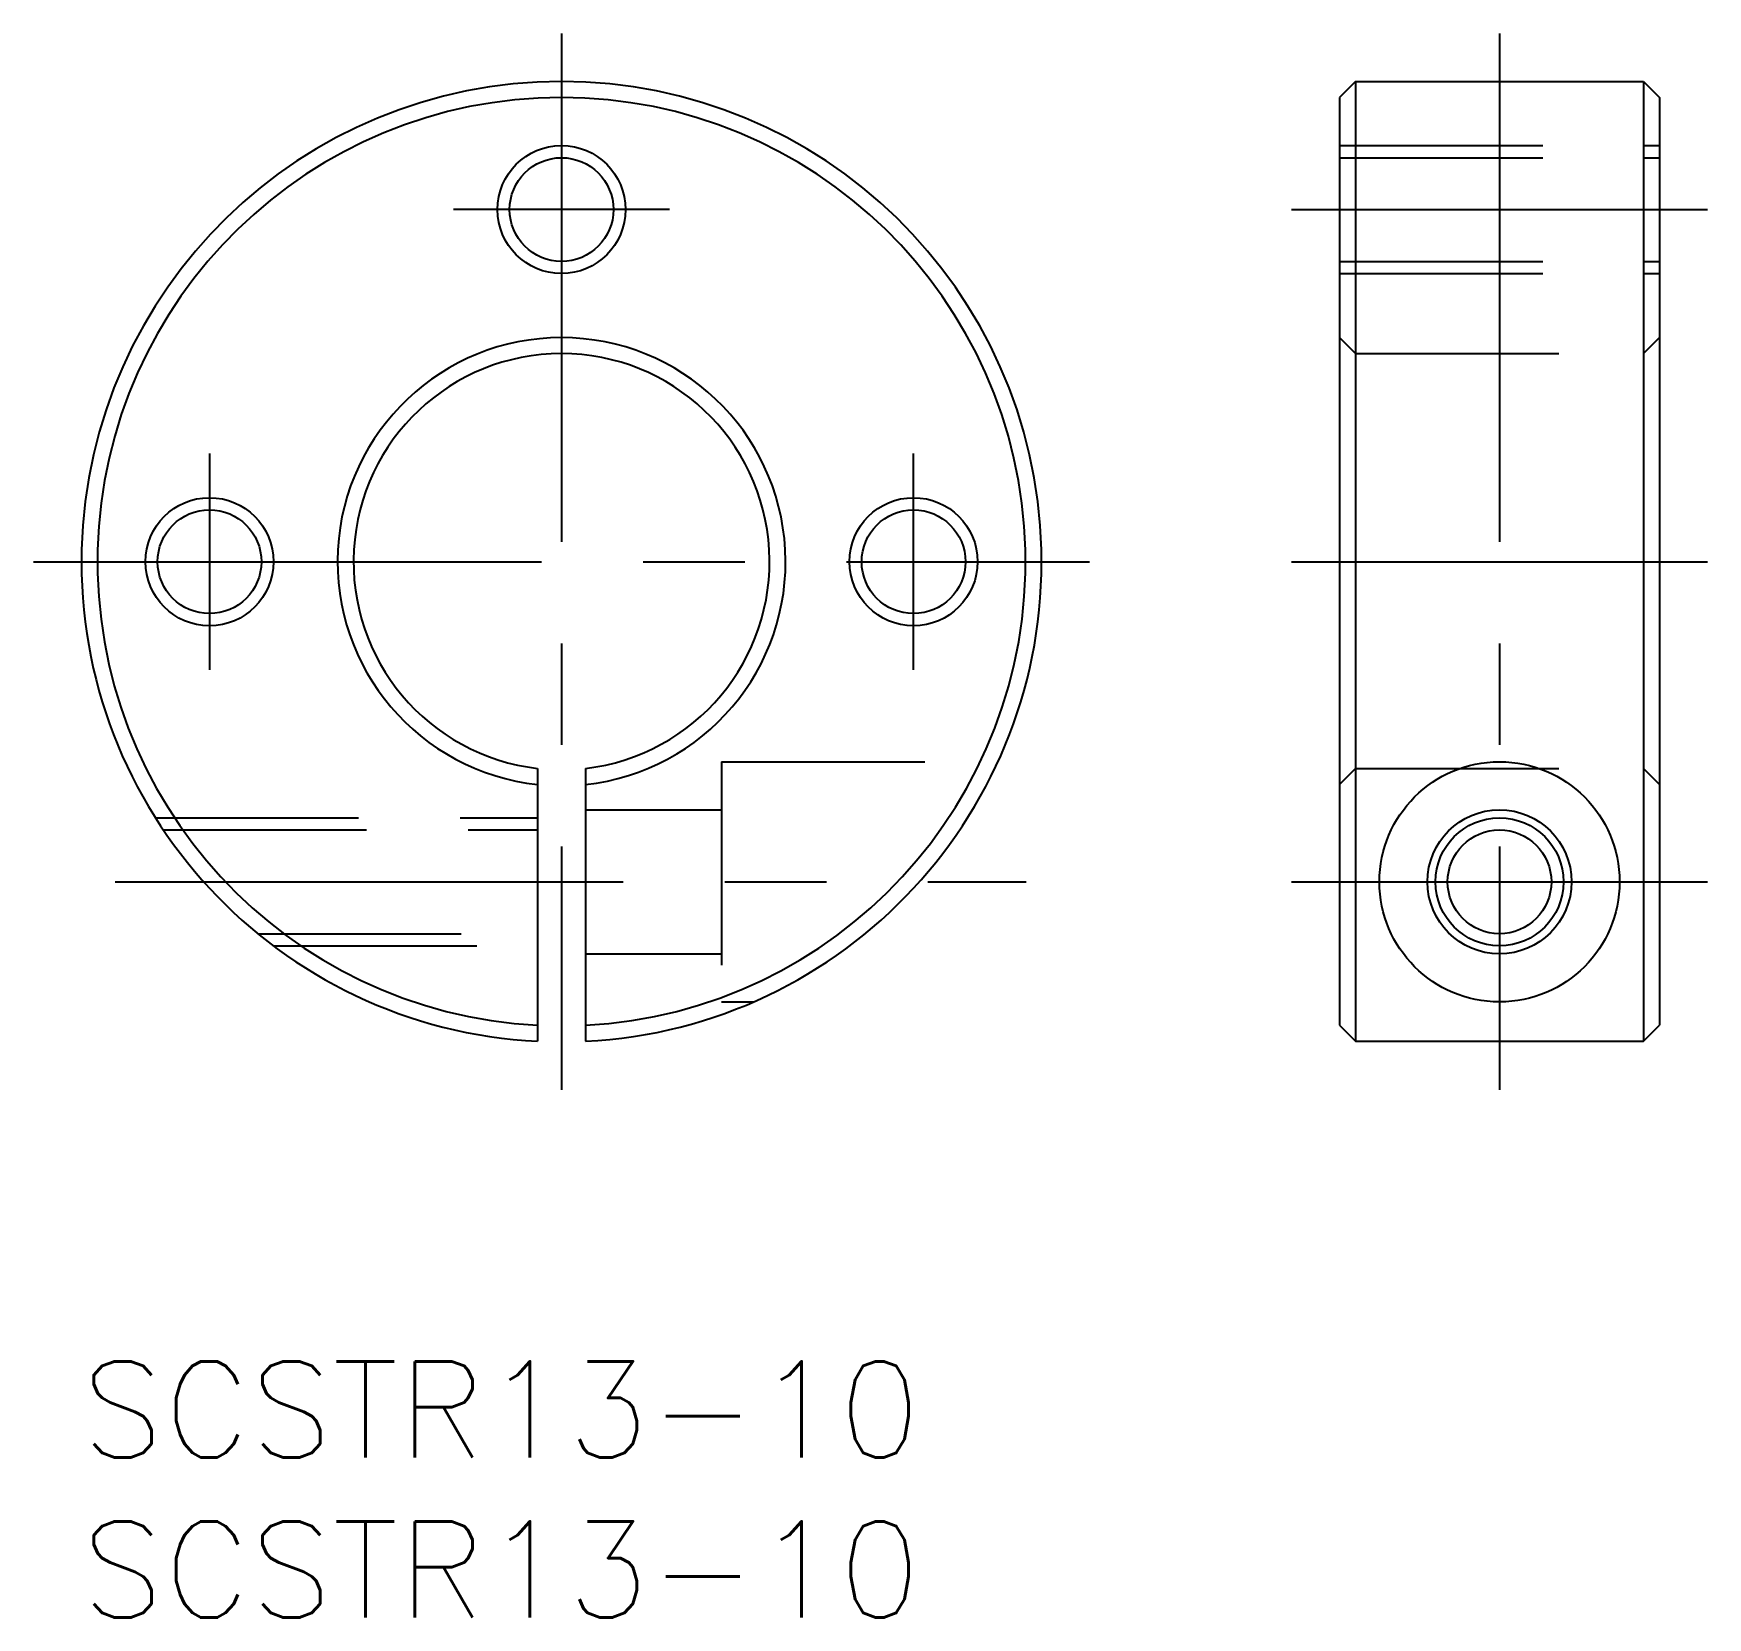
# Model space of a CAD drawing. Extents: x -1.5 to 50.8, y -8 to 41.5.
import ezdxf

# ---------------------------------------------------------------- set-up
doc = ezdxf.new("R2010")
doc.units = 0
doc.header["$LTSCALE"] = 0.5
doc.linetypes.add('CENTER', pattern=[50.8, 31.75, -6.35, 6.35, -6.35])
doc.linetypes.add('DASHED', pattern=[19.05, 12.7, -6.35])
for name, color, linetype in [('MSM_CENTER', 1, 'CENTER'), ('MSM_CONTINUOUS', 7, 'CONTINUOUS'), ('MSM_DASHED', 4, 'DASHED'), ('MSM_NARROW', 5, 'CONTINUOUS'), ('MSM_PART_NUMBER', 7, 'CONTINUOUS')]:
    doc.layers.add(name, color=color, linetype=linetype)
doc.styles.get("Standard").update_dxf_attribs({"font": 'txt.shx', "height": 3, "bigfont": 'bigfont.shx'})

# ---------------------------------------------------------------- blocks, each defined once
blk = doc.blocks.new('*U3')
at = {"layer": 'MSM_PART_NUMBER'}
blk.add_text('SCSTR13-10', height=3, dxfattribs=at).set_placement((0, -3))
blk = doc.blocks.new('*U4')
at = {"layer": 'MSM_PART_NUMBER'}
blk.add_text('SCSTR13-10', height=3, dxfattribs=at).set_placement((0, -8))

msp = doc.modelspace()

# ---------------------------------------------------------------- linework, layer by layer
at = {"layer": 'MSM_CENTER'}
for p, q in [((15, 41.481), (15, 8.481)), ((44.309, 41.481), (44.309, 8.481)), ((18.375, 35.981), (11.625, 35.981)), ((37.809, 35.981), (50.809, 35.981)), ((4, 28.356), (4, 21.606)), ((26, 21.606), (26, 28.356)), ((-1.5, 24.981), (31.5, 24.981)), ((-1.5, 24.981), (31.5, 24.981)), ((37.809, 24.981), (50.809, 24.981)), ((1.051, 14.981), (29.514, 14.981)), ((37.809, 14.981), (50.809, 14.981))]:
    msp.add_line(p, q, dxfattribs=at)
at = {"layer": 'MSM_CONTINUOUS'}
for p, q in [((39.809, 39.981), (39.309, 39.481)), ((39.809, 39.981), (39.809, 10)), ((39.809, 39.981), (48.809, 39.981)), ((48.809, 39.981), (48.809, 10)), ((48.809, 39.981), (49.309, 39.481)), ((39.309, 39.481), (39.309, 10.501)), ((49.309, 39.481), (49.309, 10.501)), ((14.25, 18.525), (14.25, 10)), ((15.75, 18.525), (15.75, 10)), ((39.309, 10.501), (39.809, 10)), ((48.809, 10), (49.309, 10.501)), ((39.809, 10), (48.809, 10))]:
    msp.add_line(p, q, dxfattribs=at)
for centre, radius in [((15, 35.981), 1.621), ((4, 24.981), 1.621), ((26, 24.981), 1.621), ((44.309, 14.981), 3.75), ((44.309, 14.981), 2.25), ((44.309, 14.981), 1.621)]:
    msp.add_circle(centre, radius, dxfattribs=at)
for radius, start, end in [(15, 272.866, 267.134), (14.5, 272.9649, 267.0351), (7, 276.1506, 263.8494), (6.5, 276.6258, 263.3742)]:
    msp.add_arc((15, 24.981), radius, start, end, dxfattribs=at)
at = {"layer": 'MSM_DASHED'}
for p, q in [((39.309, 37.981), (49.309, 37.981)), ((39.309, 37.602), (49.309, 37.602)), ((39.309, 34.36), (49.309, 34.36)), ((39.309, 33.981), (49.309, 33.981)), ((39.309, 31.981), (39.809, 31.481)), ((48.809, 31.481), (49.309, 31.981)), ((39.809, 31.481), (48.809, 31.481)), ((20, 18.731), (28.636, 18.731)), ((20, 18.731), (20, 11.231)), ((39.309, 18.022), (39.809, 18.525)), ((39.809, 18.525), (48.809, 18.525)), ((48.809, 18.525), (49.309, 18.022)), ((2.311, 16.981), (14.25, 16.981)), ((15.75, 17.231), (20, 17.231)), ((2.558, 16.602), (14.25, 16.602)), ((5.516, 13.36), (14.25, 13.36)), ((6, 12.981), (14.25, 12.981)), ((15.75, 12.731), (20, 12.731)), ((20, 11.231), (20.995, 11.231))]:
    msp.add_line(p, q, dxfattribs=at)
at = {"layer": 'MSM_NARROW'}
for centre in [(15, 35.981), (4, 24.981), (26, 24.981), (44.309, 14.981)]:
    msp.add_circle(centre, 2, dxfattribs=at)

# ---------------------------------------------------------------- block references
at = {"layer": 'MSM_CONTINUOUS'}
for name in ['*U3', '*U4']:
    msp.add_blockref(name, (0, 0), dxfattribs=at)

doc.saveas('drawing.dxf')
